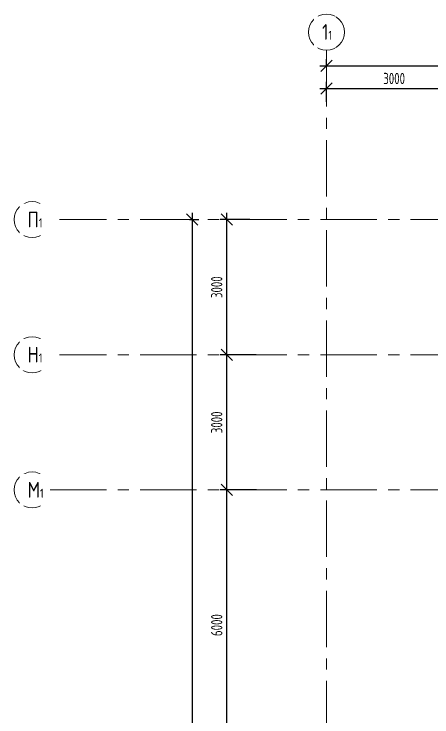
# Model space of a CAD drawing. Header units: millimetres. Extents: x -354900 to 8840672, y 0 to 292181.
# Drawn here: x -90229 to -80957, y 119563 to 135163 of the extents above; entities that cross this region are included whole.
import ezdxf

# ---------------------------------------------------------------- set-up
doc = ezdxf.new("R2010")
doc.units = ezdxf.units.MM
doc.header["$MEASUREMENT"] = 0
doc.linetypes.add('CENTER', pattern=[2, 1.25, -0.25, 0.25, -0.25])
doc.layers.get('0').update_dxf_attribs({"color": 250, "lineweight": 9})
doc.layers.add('АР_Оси', color=193, linetype='Continuous', lineweight=9)
doc.layers.add('АР_Оси размеры', color=164, linetype='Continuous', lineweight=9)
doc.styles.add('ГОСТ 2.304', font='isocpeur.ttf', dxfattribs={"width": 0.7})
doc.dimstyles.new('СПДС', dxfattribs={"dimscale": 100, "dimtxt": 2.5, "dimasz": 2.5, "dimexe": 1.5, "dimexo": 0, "dimgap": 1, "dimtad": 1, "dimdec": 0, "dimrnd": 1, "dimtxsty": 'ГОСТ 2.304', "dimblk": 'OBLIQUE', "dimcen": 2.5, "dimdle": 1.5, "dimadec": 0, "dimazin": 2, "dimtfac": 0.75, "dimtdec": 0, "dimtmove": 1, "dimatfit": 3, "dimfxl": 1, "dimtolj": 1, "dimarcsym": 1})

# ---------------------------------------------------------------- blocks, each defined once
blk = doc.blocks.new('_Oblique')
at = {"color": 0, "linetype": 'ByBlock', "lineweight": -2}
blk.add_line((-0.5, -0.5), (0.5, 0.5), dxfattribs=at)
blk = doc.blocks.new('*D227')
at = {"layer": 'АР_Оси размеры', "color": 0, "lineweight": -2, "ltscale": 100, "transparency": 16777216}
for p, q in [((-85508, 118451), (-85508, 124751)), ((-84849, 124601), (-85658, 124601)), ((-84997, 118601), (-85658, 118601))]:
    blk.add_line(p, q, dxfattribs=at)
at = {"layer": 'АР_Оси размеры', "color": 0, "lineweight": -2, "ltscale": 100, "transparency": 16777216, "xscale": 250, "yscale": 250, "zscale": 250}
for p, rotation in [((-85508, 124601), 90), ((-85508, 118601), 270)]:
    blk.add_blockref('_Oblique', p, dxfattribs=dict(at, rotation=rotation))
at = {"layer": 'АР_Оси размеры', "color": 0, "ltscale": 100, "transparency": 16777216, "insert": (-85733, 121601), "char_height": 250, "attachment_point": 5, "rotation": 90, "style": 'ГОСТ 2.304'}
blk.add_mtext('\\A1;6000', dxfattribs=at)
blk = doc.blocks.new('*D228')
at = {"layer": 'АР_Оси размеры', "color": 0, "lineweight": -2, "ltscale": 100, "transparency": 16777216}
for p, q in [((-85508, 124451), (-85508, 127751)), ((-84997, 127601), (-85658, 127601)), ((-84854, 124601), (-85658, 124601))]:
    blk.add_line(p, q, dxfattribs=at)
at = {"layer": 'АР_Оси размеры', "color": 0, "lineweight": -2, "ltscale": 100, "transparency": 16777216, "xscale": 250, "yscale": 250, "zscale": 250}
for p, rotation in [((-85508, 127601), 90), ((-85508, 124601), 270)]:
    blk.add_blockref('_Oblique', p, dxfattribs=dict(at, rotation=rotation))
at = {"layer": 'АР_Оси размеры', "color": 0, "ltscale": 100, "transparency": 16777216, "insert": (-85733, 126101), "char_height": 250, "attachment_point": 5, "rotation": 90, "style": 'ГОСТ 2.304'}
blk.add_mtext('\\A1;3000', dxfattribs=at)
blk = doc.blocks.new('*D178')
at = {"layer": 'АР_Оси размеры', "color": 0, "lineweight": -2, "ltscale": 100, "transparency": 16777216}
for p, q in [((-85508, 127451), (-85508, 130751)), ((-84997, 130601), (-85658, 130601)), ((-84854, 127601), (-85658, 127601))]:
    blk.add_line(p, q, dxfattribs=at)
at = {"layer": 'АР_Оси размеры', "color": 0, "lineweight": -2, "ltscale": 100, "transparency": 16777216, "xscale": 250, "yscale": 250, "zscale": 250}
for p, rotation in [((-85508, 130601), 90), ((-85508, 127601), 270)]:
    blk.add_blockref('_Oblique', p, dxfattribs=dict(at, rotation=rotation))
at = {"layer": 'АР_Оси размеры', "color": 0, "ltscale": 100, "transparency": 16777216, "insert": (-85733, 129101), "char_height": 250, "attachment_point": 5, "rotation": 90, "style": 'ГОСТ 2.304'}
blk.add_mtext('\\A1;3000', dxfattribs=at)
blk = doc.blocks.new('*D179')
at = {"layer": 'АР_Оси размеры', "color": 0, "lineweight": -2, "ltscale": 100, "transparency": 16777216}
for p, q in [((-86279, 130751), (-86279, 82536)), ((-86335, 130601), (-86129, 130601)), ((-86335, 82686), (-86129, 82686))]:
    blk.add_line(p, q, dxfattribs=at)
at = {"layer": 'АР_Оси размеры', "color": 0, "lineweight": -2, "ltscale": 100, "transparency": 16777216, "xscale": 250, "yscale": 250, "zscale": 250}
for p, rotation in [((-86279, 130601), 90), ((-86279, 82686), 270)]:
    blk.add_blockref('_Oblique', p, dxfattribs=dict(at, rotation=rotation))
at = {"layer": 'АР_Оси размеры', "color": 0, "ltscale": 100, "transparency": 16777216, "insert": (-86504, 106643), "char_height": 250, "attachment_point": 5, "rotation": 90, "style": 'ГОСТ 2.304'}
blk.add_mtext('\\A1;47915', dxfattribs=at)
blk = doc.blocks.new('*D180')
at = {"layer": 'АР_Оси размеры', "color": 0, "lineweight": -2, "ltscale": 100, "transparency": 16777216}
for p, q in [((-83296, 133214), (-83296, 133658)), ((-80296, 133214), (-80296, 133658)), ((-83446, 133508), (-80146, 133508))]:
    blk.add_line(p, q, dxfattribs=at)
at = {"layer": 'АР_Оси размеры', "color": 0, "lineweight": -2, "ltscale": 100, "transparency": 16777216, "xscale": 250, "yscale": 250, "zscale": 250, "rotation": 180}
blk.add_blockref('_Oblique', (-83296, 133508), dxfattribs=at)
at = {"layer": 'АР_Оси размеры', "color": 0, "lineweight": -2, "ltscale": 100, "transparency": 16777216, "xscale": 250, "yscale": 250, "zscale": 250}
blk.add_blockref('_Oblique', (-80296, 133508), dxfattribs=at)
at = {"layer": 'АР_Оси размеры', "color": 0, "ltscale": 100, "transparency": 16777216, "insert": (-81796, 133733), "char_height": 250, "attachment_point": 5, "style": 'ГОСТ 2.304'}
blk.add_mtext('\\A1;3000', dxfattribs=at)
blk = doc.blocks.new('*D197')
at = {"layer": 'АР_Оси размеры', "color": 0, "lineweight": -2, "ltscale": 100, "transparency": 16777216}
for p, q in [((-83446, 134013), (-19636, 134013)), ((-83296, 134013), (-83296, 134163)), ((-19786, 134013), (-19786, 134163))]:
    blk.add_line(p, q, dxfattribs=at)
at = {"layer": 'АР_Оси размеры', "color": 0, "lineweight": -2, "ltscale": 100, "transparency": 16777216, "xscale": 250, "yscale": 250, "zscale": 250, "rotation": 180}
blk.add_blockref('_Oblique', (-83296, 134013), dxfattribs=at)
at = {"layer": 'АР_Оси размеры', "color": 0, "lineweight": -2, "ltscale": 100, "transparency": 16777216, "xscale": 250, "yscale": 250, "zscale": 250}
blk.add_blockref('_Oblique', (-19786, 134013), dxfattribs=at)
at = {"layer": 'АР_Оси размеры', "color": 0, "ltscale": 100, "transparency": 16777216, "insert": (-51541, 134238), "char_height": 250, "attachment_point": 5, "style": 'ГОСТ 2.304'}
blk.add_mtext('\\A1;63510', dxfattribs=at)

msp = doc.modelspace()

# ---------------------------------------------------------------- linework, layer by layer
at = {"layer": 'АР_Оси', "linetype": 'CENTER', "ltscale": 1000}
for p, q in [((-83295.8, 134363.2), (-83295.8, 78630.8)), ((-89429.5, 130600.7), (-6251.1, 130600.7)), ((-89429.5, 127600.7), (-6251.1, 127600.7)), ((-89429.5, 124600.7), (-6251.1, 124600.7))]:
    msp.add_line(p, q, dxfattribs=at)
at = {"layer": 'АР_Оси', "ltscale": 0.5}
for centre in [(-83295.8, 134763.2), (-89829.5, 130600.7), (-89829.5, 127600.7), (-89829.5, 124600.7)]:
    msp.add_circle(centre, 400, dxfattribs=at)

# ---------------------------------------------------------------- dimensions: what is measured, and where the dimension line sits
at = {"layer": 'АР_Оси размеры', "ltscale": 100}
dim = msp.add_linear_dim(base=(-80295.8, 133507.8), p1=(-83295.8, 133213.9), p2=(-80295.8, 133213.9), dimstyle='СПДС', dxfattribs=at)
dim.commit()
dim.dimension.update_dxf_attribs({"geometry": '*D180', "text_midpoint": (-81795.8, 133732.8)})
for base, p1, p2, picture, middle in [((-86279, 82685.7), (-86334.8, 130600.7), (-86334.8, 82685.7), '*D179', (-86504, 106643.2)), ((-85508.4, 130600.7), (-84854.2, 127600.7), (-84997.2, 130600.7), '*D178', (-85733.4, 129100.7)), ((-85508.4, 127600.7), (-84854.2, 124600.7), (-84997.2, 127600.7), '*D228', (-85733.4, 126100.7)), ((-85508.4, 124600.7), (-84997.2, 118600.7), (-84849, 124600.7), '*D227', (-85733.4, 121600.7))]:
    dim = msp.add_linear_dim(base=base, p1=p1, p2=p2, angle=90, dimstyle='СПДС', dxfattribs=at)
    dim.commit()
    dim.dimension.update_dxf_attribs({"geometry": picture, "text_midpoint": middle})

# ---------------------------------------------------------------- next in the draw order: texts
at = {"layer": 'АР_Оси', "char_height": 350, "attachment_point": 1, "line_spacing_factor": 1.149209, "style": 'ГОСТ 2.304', "bg_fill": 2}
for s, insert, width in [('{\\W0.8;1\\H0.57143x;1}', (-83395.6, 134940.9), 123.867), ('{\\W0.8;П\\H0.57143x;1}', (-89929.3, 130778.5), 528.82), ('{\\W0.8;Н\\H0.57143x;1}', (-89929.3, 127778.5), 528.82), ('{\\W0.8;М\\H0.57143x;1}', (-89929.3, 124778.5), 528.82)]:
    msp.add_mtext(s, dxfattribs=dict(at, insert=insert, width=width))

# ---------------------------------------------------------------- next in the draw order: linework, layer by layer
at = {"layer": 'АР_Оси', "linetype": 'CENTER', "ltscale": 1000}
msp.add_line((-89429.5, 124600.7), (-6251.1, 124600.7), dxfattribs=at)

# ---------------------------------------------------------------- next in the draw order: dimensions: what is measured, and where the dimension line sits
at = {"layer": 'АР_Оси размеры', "ltscale": 100}
dim = msp.add_linear_dim(base=(-19785.8, 134013.2), p1=(-83295.8, 134013.2), p2=(-19785.8, 134013.2), dimstyle='СПДС', dxfattribs=at)
dim.commit()
dim.dimension.update_dxf_attribs({"geometry": '*D197', "text_midpoint": (-51540.8, 134238.2)})

doc.saveas('drawing.dxf')
